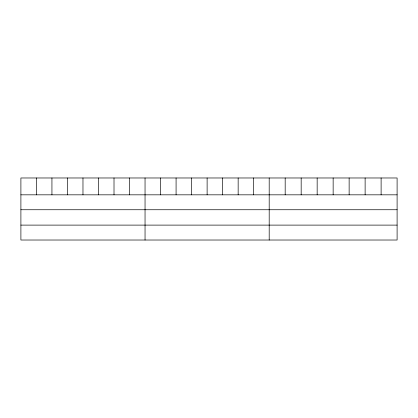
<?xml version="1.0" encoding="UTF-8"?>
<svg xmlns="http://www.w3.org/2000/svg" width="418" height="418" viewBox="0 0 418 418"><rect width="100%" height="100%" fill="white"/><g stroke="black" fill="none" stroke-linecap="round" stroke-linejoin="round"><path stroke-width="0.63" d="M397.1 209.742L397.1 177.979L20.9 177.979L20.9 240.021L397.1 240.021L397.1 209.742L20.9 209.742M20.9 194.83L397.1 194.83M20.9 225.109L397.1 225.109M381.111 177.979L381.111 194.83M365.123 177.979L365.123 194.83M349.135 177.979L349.135 194.83M333.146 177.979L333.146 194.83M317.157 177.979L317.157 194.83M301.169 177.979L301.169 194.83M285.18 177.979L285.18 194.83M269.192 177.979L269.192 240.021M253.674 177.979L253.674 194.83M238.155 177.979L238.155 194.83M222.637 177.979L222.637 194.83M207.119 177.979L207.119 194.83M191.601 177.979L191.601 194.83M176.082 177.979L176.082 194.83M160.564 177.979L160.564 194.83M145.046 177.979L145.046 240.021M129.528 177.979L129.528 194.83M114.009 177.979L114.009 194.83M98.491 177.979L98.491 194.83M82.973 177.979L82.973 194.83M67.455 177.979L67.455 194.83M51.937 177.979L51.937 194.83M36.418 177.979L36.418 194.83"/></g></svg>
